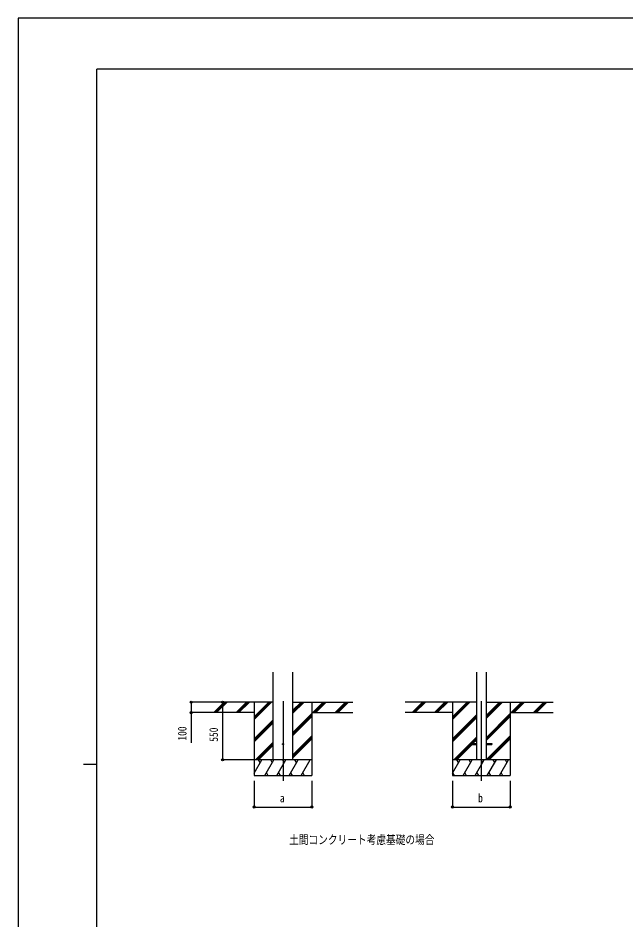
# Model space of a CAD drawing. Units: millimetres, scale not verified. Extents: x -10512 to 10512, y -7425 to 7425.
# Drawn here: x -10512 to -4719, y -1171 to 7425 of the extents above; entities that cross this region are included whole.
import ezdxf
from ezdxf.enums import TextEntityAlignment as Align

# ---------------------------------------------------------------- set-up
doc = ezdxf.new("R2010")
doc.units = ezdxf.units.MM
doc.header["$LTSCALE"] = 30
for name, color, linetype in [('0-2_USER1', 3, 'Continuous'), ('0-3_YKK_12', 2, 'Continuous'), ('0-4_YKK_A1', 4, 'Continuous'), ('0-5_YKK_D', 6, 'Continuous'), ('0-6_YKK_ZWAK', 7, 'Continuous')]:
    doc.layers.add(name, color=color, linetype=linetype)
doc.styles.add('ＭＳ ゴシック', font='')
doc.styles.get('ＭＳ ゴシック').set_extended_font_data('MS Gothic')

msp = doc.modelspace()

# ---------------------------------------------------------------- linework, layer by layer
at = {"layer": '0-3_YKK_12'}
for p, q in [((-7987.45, 914.45), (-7987.45, 155.24)), ((-6097.45, 914.45), (-6097.45, 155.24))]:
    msp.add_line(p, q, dxfattribs=at)
at = {"layer": '0-4_YKK_A1'}
for p, q in [((-8081.45, 355.24), (-8081.45, 1190.6)), ((-7893.45, 355.24), (-7893.45, 1190.6)), ((-6142.65, 1190.59), (-6142.65, 355.24)), ((-6052.25, 1190.59), (-6052.25, 355.24)), ((-8081.45, 905.24), (-8713.4, 905.24)), ((-8646.71, 806.65), (-8548.12, 905.24)), ((-8633.98, 805.24), (-8533.98, 905.24)), ((-8619.83, 805.24), (-8519.83, 905.24)), ((-8434.58, 806.65), (-8335.99, 905.24)), ((-8421.84, 805.24), (-8321.84, 905.24)), ((-8407.7, 805.24), (-8307.7, 905.24)), ((-8262.45, 905.24), (-8262.45, 205.24)), ((-8262.45, 738.36), (-8095.57, 905.24)), ((-8262.45, 752.51), (-8109.71, 905.24)), ((-8262.45, 766.65), (-8123.85, 905.24)), ((-7893.45, 799), (-7787.2, 905.24)), ((-7893.45, 813.14), (-7801.34, 905.24)), ((-7893.45, 827.28), (-7815.49, 905.24)), ((-7893.45, 905.24), (-7321.83, 905.24)), ((-7712.45, 905.24), (-7712.45, 205.24)), ((-7703.35, 805.24), (-7603.35, 905.24)), ((-7689.21, 805.24), (-7589.21, 905.24)), ((-7675.07, 805.24), (-7575.07, 905.24)), ((-7491.22, 805.24), (-7391.22, 905.24)), ((-7477.08, 805.24), (-7377.08, 905.24)), ((-7462.94, 805.24), (-7362.94, 905.24)), ((-6142.65, 905.24), (-6823.4, 905.24)), ((-6756.71, 806.65), (-6658.12, 905.24)), ((-6743.98, 805.24), (-6643.98, 905.24)), ((-6729.83, 805.24), (-6629.83, 905.24)), ((-6544.58, 806.65), (-6445.99, 905.24)), ((-6531.84, 805.24), (-6431.84, 905.24)), ((-6517.7, 805.24), (-6417.7, 905.24)), ((-6372.45, 905.24), (-6372.45, 205.24)), ((-6372.45, 738.36), (-6205.57, 905.24)), ((-6372.45, 752.51), (-6219.71, 905.24)), ((-6372.45, 766.65), (-6233.85, 905.24)), ((-6052.25, 750.2), (-5897.2, 905.24)), ((-6052.25, 764.34), (-5911.34, 905.24)), ((-6052.25, 778.48), (-5925.49, 905.24)), ((-6052.25, 905.24), (-5414.24, 905.24)), ((-5822.45, 905.24), (-5822.45, 205.24)), ((-5813.35, 805.24), (-5713.35, 905.24)), ((-5799.21, 805.24), (-5699.21, 905.24)), ((-5785.07, 805.24), (-5685.07, 905.24)), ((-5601.22, 805.24), (-5501.22, 905.24)), ((-5587.08, 805.24), (-5487.08, 905.24)), ((-5572.94, 805.24), (-5472.94, 905.24)), ((-8262.45, 805.24), (-8713.4, 805.24)), ((-7893.45, 615.15), (-7712.45, 796.15)), ((-7893.45, 601.01), (-7712.45, 782.01)), ((-7712.45, 805.24), (-7321.83, 805.24)), ((-6372.45, 805.24), (-6823.4, 805.24)), ((-6372.45, 554.52), (-6142.65, 784.32)), ((-6052.25, 566.35), (-5822.45, 796.15)), ((-6052.25, 552.21), (-5822.45, 782.01)), ((-5822.45, 805.24), (-5414.24, 805.24)), ((-8262.45, 554.52), (-8081.45, 735.52)), ((-8262.45, 540.38), (-8081.45, 721.37)), ((-8262.45, 526.23), (-8081.45, 707.23)), ((-7893.45, 586.87), (-7712.45, 767.86)), ((-6372.45, 540.38), (-6142.65, 770.17)), ((-6372.45, 526.23), (-6142.65, 756.03)), ((-6052.25, 538.07), (-5822.45, 767.86)), ((-8249.59, 355.24), (-8081.45, 523.38)), ((-7893.45, 403.02), (-7712.45, 584.02)), ((-7893.45, 388.88), (-7712.45, 569.88)), ((-7893.45, 374.73), (-7712.45, 555.73)), ((-6359.59, 355.24), (-6142.65, 572.18)), ((-6190.95, 509.74), (-6142.65, 558.04)), ((-6176.81, 509.74), (-6142.65, 543.9)), ((-6051.23, 355.24), (-5822.45, 584.02)), ((-6037.08, 355.24), (-5822.45, 569.88)), ((-6022.94, 355.24), (-5822.45, 555.73)), ((-8235.45, 355.24), (-8081.45, 509.24)), ((-8221.31, 355.24), (-8081.45, 495.1)), ((-6345.45, 355.24), (-6197.45, 503.24)), ((-6331.31, 355.24), (-6185.81, 500.74)), ((-6197.45, 509.74), (-6197.45, 500.74)), ((-6197.45, 509.74), (-6142.65, 509.74)), ((-6197.45, 500.74), (-6142.65, 500.74)), ((-6052.25, 509.74), (-5997.45, 509.74)), ((-6052.25, 500.74), (-5997.45, 500.74)), ((-5997.45, 509.74), (-5997.45, 500.74)), ((-7712.45, 355.24), (-8262.45, 355.24)), ((-8262.45, 229.79), (-8190.02, 355.24)), ((-8205.02, 329.26), (-8220.02, 355.24)), ((-8161.15, 205.25), (-8074.55, 355.24)), ((-8089.55, 329.26), (-8104.55, 355.25)), ((-8045.68, 205.25), (-7959.08, 355.24)), ((-7974.08, 329.26), (-7989.08, 355.24)), ((-7930.21, 205.24), (-7843.61, 355.24)), ((-7858.61, 329.26), (-7873.61, 355.24)), ((-7814.74, 205.24), (-7728.14, 355.24)), ((-7758.14, 355.24), (-7758.14, 355.24)), ((-5822.45, 355.24), (-6372.45, 355.24)), ((-6372.45, 229.79), (-6300.02, 355.24)), ((-6315.02, 329.26), (-6330.02, 355.24)), ((-6271.15, 205.24), (-6184.55, 355.24)), ((-6199.55, 329.26), (-6214.55, 355.24)), ((-6155.68, 205.24), (-6069.08, 355.24)), ((-6084.08, 329.26), (-6099.08, 355.24)), ((-6040.21, 205.24), (-5953.61, 355.24)), ((-5968.61, 329.26), (-5983.61, 355.24)), ((-5924.74, 205.24), (-5838.14, 355.24)), ((-5853.14, 329.26), (-5868.14, 355.24)), ((-8262.45, 205.24), (-7712.45, 205.24)), ((-8146.16, 231.22), (-8131.16, 205.25)), ((-8030.69, 231.22), (-8015.69, 205.25)), ((-7915.21, 231.23), (-7900.21, 205.24)), ((-7799.74, 231.22), (-7784.75, 205.24)), ((-6372.45, 205.24), (-5822.45, 205.24)), ((-6371.62, 231.22), (-6356.63, 205.25)), ((-6256.16, 231.22), (-6241.16, 205.24)), ((-6140.69, 231.22), (-6125.69, 205.24)), ((-6025.21, 231.22), (-6010.21, 205.24)), ((-5909.75, 231.22), (-5894.75, 205.24))]:
    msp.add_line(p, q, dxfattribs=at)
msp.add_circle((-7987.45, 505.24), 5, dxfattribs=at)
at = {"layer": '0-5_YKK_D'}
for p, q in [((-8714.4, 905.24), (-8863.45, 905.24)), ((-8562.45, 905.24), (-8562.45, 355.24)), ((-8714.4, 805.24), (-8863.45, 805.24)), ((-8263.45, 355.24), (-8563.45, 355.24)), ((-8262.45, 155.24), (-8262.45, -95.76)), ((-7712.45, 155.24), (-7712.45, -95.76)), ((-6372.45, 155.24), (-6372.45, -95.76)), ((-5822.45, 155.24), (-5822.45, -95.76)), ((-8262.45, -94.76), (-7712.45, -94.76)), ((-6372.45, -94.76), (-5822.45, -94.76))]:
    msp.add_line(p, q, dxfattribs=at)
msp.add_lwpolyline([(-8862.45, 905.24), (-8862.45, 805.24), (-8862.45, 518.74)], dxfattribs=at)
for centre in [(-8862.45, 905.24), (-8562.45, 905.24), (-8862.45, 805.24), (-8562.45, 355.24), (-8262.45, -94.76), (-7712.45, -94.76), (-6372.45, -94.76), (-5822.45, -94.76)]:
    msp.add_circle(centre, 10.62, dxfattribs=at)
at = {"layer": '0-6_YKK_ZWAK'}
for p, q in [((9737.55, 6937.5), (-9762.45, 6937.5)), ((-9762.45, -6312.5), (-9762.45, 6937.5)), ((-9887.45, 312.5), (-9762.45, 312.5))]:
    msp.add_line(p, q, dxfattribs=at)
msp.add_lwpolyline([(-10512.5, -7425), (10512.5, -7425), (10512.5, 7425), (-10512.5, 7425)], close=True, dxfattribs=at)

# ---------------------------------------------------------------- texts
at = {"layer": '0-2_USER1', "style": 'ＭＳ ゴシック', "width": 0.8}
msp.add_text('土間コンクリート考慮基礎の場合', height=82.48, dxfattribs=at).set_placement((-7929.5, -472.5), align=Align.BOTTOM_LEFT)
at = {"layer": '0-5_YKK_D', "style": 'ＭＳ ゴシック', "width": 0.8}
for s, p in [('100', (-8882.45, 538.74)), ('550', (-8582.45, 528.24))]:
    msp.add_text(s, height=82.48, rotation=90, dxfattribs=at).set_placement(p, align=Align.BOTTOM_LEFT)
for s, p in [('a', (-8017.45, -74.76)), ('b', (-6127.45, -74.76))]:
    msp.add_text(s, height=82.48, dxfattribs=at).set_placement(p, align=Align.BOTTOM_LEFT)

doc.saveas('drawing.dxf')
